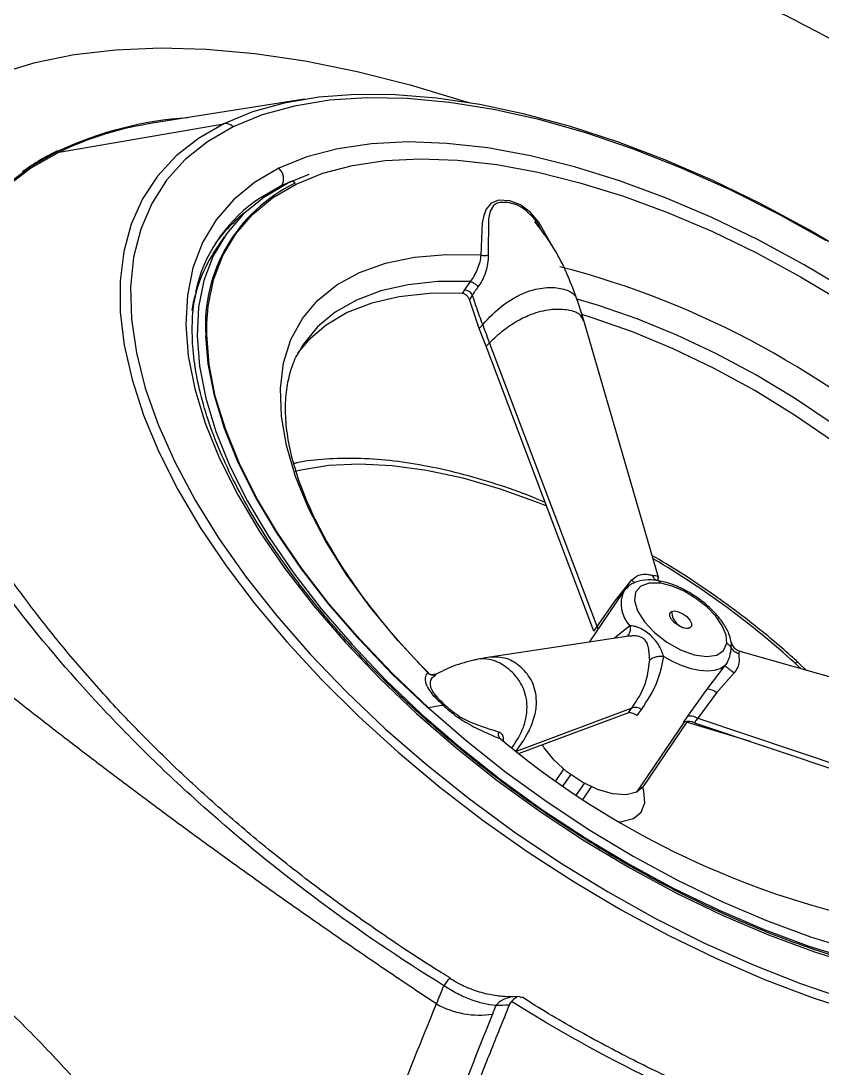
# Model space of a CAD drawing. Extents: x 527 to 611, y 788 to 934.
# Drawn here: x 543.259 to 545.76, y 814.918 to 818.186 of the extents above; entities that cross this region are included whole.
import ezdxf

# ---------------------------------------------------------------- set-up
doc = ezdxf.new("R2010")
doc.units = 0
doc.header["$MEASUREMENT"] = 0
doc.layers.add('1', color=4, linetype='Continuous')
doc.layers.add('GEOMETRY', color=4, linetype='Continuous', lineweight=25)

# ---------------------------------------------------------------- blocks, each defined once
blk = doc.blocks.new('2026_FLASH')
at = {"layer": 'GEOMETRY'}
for p, q in [((17.0656, 14.6284), (16.597, 14.554)), ((16.2986, 14.4634), (16.8134, 14.5518)), ((16.2986, 14.4634), (16.2976, 14.4671)), ((17.0791, 14.3933), (16.9942, 14.3588)), ((16.9942, 14.3588), (16.991, 14.3541)), ((16.8144, 14.1982), (16.7894, 14.1616)), ((17.5827, 14.0592), (17.5645, 14.0333)), ((17.5645, 14.0333), (17.5572, 14.0223)), ((17.5895, 14.0173), (17.58, 14.0028)), ((17.6109, 13.913), (17.58, 14.0028)), ((17.9372, 13.9372), (17.9166, 14.0028)), ((17.6109, 13.913), (17.6215, 13.9252)), ((18.1712, 13.1324), (17.9372, 13.9373)), ((17.632, 13.8573), (17.6109, 13.913)), ((17.632, 13.8573), (17.643, 13.8683)), ((17.9691, 12.9677), (17.632, 13.8573)), ((17.9788, 12.9821), (17.643, 13.8683)), ((18.0351, 13.063), (18.0871, 13.1277)), ((18.1688, 13.1358), (18.1704, 13.1322)), ((18.0616, 13.0921), (17.9538, 12.934)), ((17.9788, 12.9821), (18.0351, 13.063)), ((17.9691, 12.9677), (17.9788, 12.9821)), ((18.0813, 12.9851), (18.0333, 12.946)), ((18.0782, 12.9527), (17.644, 12.8873)), ((18.3976, 12.9331), (18.3968, 12.9174)), ((17.6427, 12.8871), (17.5969, 12.8785)), ((19.3818, 12.6325), (18.4258, 12.9046)), ((17.4519, 12.8377), (17.442, 12.8479)), ((18.3781, 12.8606), (18.3214, 12.7873)), ((18.6046, 12.8611), (18.6154, 12.8511)), ((18.6327, 12.8457), (18.6077, 12.8695)), ((17.4511, 12.837), (17.4514, 12.8367)), ((17.474, 12.8337), (17.4694, 12.8269)), ((18.4063, 12.8379), (18.3519, 12.7753)), ((18.3214, 12.7873), (18.2606, 12.7025)), ((18.3519, 12.7753), (18.293, 12.6968)), ((18.0869, 12.7276), (17.7261, 12.5928)), ((18.0768, 12.7133), (17.7353, 12.5857)), ((18.1037, 12.7046), (18.1173, 12.7239)), ((18.252, 12.6856), (18.1021, 12.4656)), ((18.1232, 12.4834), (18.2612, 12.6859)), ((18.2606, 12.7025), (18.2475, 12.6831)), ((18.2573, 12.685), (18.4467, 12.6276)), ((18.2596, 12.6835), (18.4566, 12.6243)), ((18.2833, 12.6824), (19.3025, 12.3406)), ((18.293, 12.6968), (19.3083, 12.3562)), ((17.6767, 12.6322), (17.6826, 12.6268)), ((17.6829, 12.6276), (17.6829, 12.6271)), ((17.8741, 12.5373), (17.8497, 12.5015)), ((17.8732, 12.4851), (17.8968, 12.5197)), ((17.9148, 12.4571), (17.9392, 12.493)), ((17.9355, 12.4435), (17.9616, 12.4818)), ((18.1232, 12.4834), (18.1021, 12.4656)), ((17.7358, 11.8276), (17.716, 11.827))]:
    blk.add_line(p, q, dxfattribs=at)
at = {"layer": 'GEOMETRY', "flags": 128}
for points in [[(15.6548, 14.3399), (15.6945, 14.4049), (15.7563, 14.4826), (15.8291, 14.5521), (15.9127, 14.6132), (16.0066, 14.6654), (16.1105, 14.7087), (16.2237, 14.7428), (16.3458, 14.7675), (16.4761, 14.7826), (16.6141, 14.7882), (16.7592, 14.7842), (16.9105, 14.7707), (17.0674, 14.7476), (17.2292, 14.7151), (17.395, 14.6733), (17.5641, 14.6225), (17.5821, 14.6166)], [(18.7851, 14.1348), (18.6384, 14.2216), (18.4898, 14.3016), (18.3402, 14.3742), (18.1907, 14.4389), (18.0422, 14.4953), (17.8957, 14.543), (17.7521, 14.5818), (17.6123, 14.6114), (17.4773, 14.6315), (17.3479, 14.6421), (17.225, 14.6431), (17.1094, 14.6345), (17.0018, 14.6163), (16.9029, 14.5887), (16.8134, 14.5518)], [(18.6949, 14.186), (18.5451, 14.2695), (18.394, 14.3454), (18.2426, 14.4133), (18.092, 14.4728), (17.9432, 14.5233), (17.7972, 14.5646), (17.655, 14.5963), (17.5175, 14.6183), (17.3858, 14.6305), (17.2606, 14.6326), (17.1429, 14.6248), (17.0335, 14.607), (16.9331, 14.5795), (16.8425, 14.5422)], [(16.8134, 14.5518), (16.7338, 14.5059), (16.6647, 14.4512), (16.6065, 14.3882), (16.5595, 14.3172), (16.5242, 14.2387), (16.5007, 14.1532), (16.4891, 14.0613), (16.4896, 13.9635), (16.5021, 13.8605), (16.5266, 13.753), (16.5628, 13.6417), (16.6107, 13.5272), (16.6698, 13.4103), (16.7397, 13.2918), (16.8201, 13.1724), (16.9104, 13.053), (17.01, 12.9343), (17.1183, 12.817), (17.2345, 12.702), (17.3579, 12.5899), (17.4878, 12.4815), (17.6232, 12.3775), (17.7633, 12.2786), (17.9071, 12.1855), (18.0539, 12.0986), (18.2025, 12.0186), (18.352, 11.946), (18.5015, 11.8813), (18.6501, 11.8249), (18.7966, 11.7772)], [(16.8425, 14.5422), (16.7621, 14.4957), (16.6926, 14.4401), (16.6344, 14.3758), (16.588, 14.3032), (16.5536, 14.223), (16.5316, 14.1355), (16.522, 14.0414), (16.5248, 13.9415), (16.5402, 13.8362), (16.568, 13.7264), (16.6079, 13.6128), (16.6598, 13.4961), (16.7233, 13.3773), (16.7978, 13.257), (16.8831, 13.1362), (16.9783, 13.0155), (17.0829, 12.896), (17.1963, 12.7783), (17.3175, 12.6633), (17.4458, 12.5517), (17.5803, 12.4444), (17.72, 12.3421), (17.8641, 12.2454), (18.0116, 12.155), (18.1614, 12.0715), (18.3124, 11.9956), (18.4638, 11.9277), (18.6144, 11.8683), (18.7632, 11.8177)], [(18.7667, 14.027), (18.6251, 14.1118), (18.4814, 14.1894), (18.3368, 14.2593), (18.1923, 14.3209), (18.049, 14.3737), (17.9081, 14.4174), (17.7705, 14.4516), (17.6374, 14.476), (17.5097, 14.4905), (17.3884, 14.4949), (17.2745, 14.4893), (17.1687, 14.4736), (17.072, 14.448), (16.9851, 14.4127)], [(16.2976, 14.4671), (16.2097, 14.417), (16.1324, 14.3579), (16.0661, 14.2901), (16.0114, 14.2142), (15.9683, 14.1304), (15.9373, 14.0394), (15.9185, 13.9414), (15.9119, 13.8372), (15.9176, 13.7273), (15.9356, 13.6124), (15.9658, 13.493), (16.008, 13.3698), (16.0513, 13.2667)], [(16.2986, 14.4634), (16.2107, 14.4132), (16.1335, 14.3542), (16.0674, 14.2866), (16.0127, 14.2107), (15.9697, 14.1271), (15.9387, 14.0361), (15.9199, 13.9383), (15.9133, 13.8342), (15.919, 13.7245), (15.937, 13.6096), (15.9672, 13.4904), (16.0093, 13.3673), (16.052, 13.2657)], [(16.9851, 14.4127), (16.9085, 14.368), (16.843, 14.3141), (16.7889, 14.2515), (16.7468, 14.1807), (16.7169, 14.1022), (16.6994, 14.0166), (16.6945, 13.9246), (16.7023, 13.8268), (16.7226, 13.7241), (16.7553, 13.6171), (16.8002, 13.5067), (16.8569, 13.3938), (16.925, 13.2792), (17.0039, 13.1637), (17.0931, 13.0483), (17.1919, 12.9339), (17.2996, 12.8212), (17.4153, 12.7112), (17.5381, 12.6046), (17.6671, 12.5024), (17.8013, 12.4053), (17.9398, 12.314), (18.0813, 12.2292), (18.225, 12.1516), (18.3696, 12.0817), (18.5141, 12.0201), (18.6574, 11.9673), (18.7984, 11.9236)], [(16.7601, 13.9297), (16.7644, 13.9828), (16.7812, 14.065), (16.8099, 14.1404), (16.8504, 14.2084), (16.9023, 14.2685), (16.9653, 14.3202), (17.0388, 14.3632), (17.1223, 14.3971), (17.2152, 14.4217), (17.3167, 14.4368), (17.4262, 14.4422), (17.5427, 14.4379), (17.6653, 14.424), (17.7932, 14.4005), (17.9253, 14.3677), (18.0607, 14.3257), (18.1983, 14.275), (18.3371, 14.2159), (18.4761, 14.1487), (18.614, 14.0742), (18.75, 13.9927)], [(17.0122, 14.365), (16.9377, 14.3215), (16.8739, 14.2691), (16.8213, 14.2082), (16.7803, 14.1393), (16.7512, 14.0629), (16.7342, 13.9796), (16.7295, 13.89), (16.737, 13.7949), (16.7567, 13.6949), (16.7886, 13.5908), (16.8322, 13.4834), (16.8874, 13.3735), (16.9537, 13.262), (17.0305, 13.1496), (17.1173, 13.0373), (17.2135, 12.926), (17.3182, 12.8163), (17.4308, 12.7093), (17.5503, 12.6056), (17.6758, 12.5061), (17.8065, 12.4116), (17.9412, 12.3228), (18.0789, 12.2403), (18.2187, 12.1648), (18.3595, 12.0968), (18.5001, 12.0368), (18.6395, 11.9854), (18.7767, 11.9429)], [(16.9942, 14.3588), (16.9192, 14.3149), (16.9089, 14.3076)], [(17.837, 14.1708), (17.8352, 14.1757), (17.7964, 14.2445), (17.7707, 14.275), (17.7396, 14.2986), (17.7059, 14.3108), (17.6722, 14.3134), (17.6478, 14.3041), (17.6327, 14.2853), (17.6251, 14.2653), (17.6204, 14.2427), (17.6157, 14.1422), (17.6157, 14.1422)], [(17.779, 14.2586), (17.7553, 14.2821), (17.7421, 14.2913), (17.7284, 14.2981), (17.7008, 14.3054), (17.6751, 14.306), (17.6643, 14.3028), (17.6556, 14.297), (17.6445, 14.2786), (17.6393, 14.2552), (17.6386, 14.142), (17.6386, 14.142)], [(17.4514, 12.8367), (17.3565, 12.9386), (17.271, 13.0421), (17.1955, 13.1461), (17.131, 13.2497), (17.078, 13.3517), (17.0371, 13.4512), (17.0086, 13.5472), (16.9928, 13.6388), (16.99, 13.725), (17, 13.805), (17.0229, 13.8781), (17.0584, 13.9434), (17.1062, 14.0004), (17.1657, 14.0485), (17.2364, 14.0872), (17.3176, 14.1162), (17.4085, 14.1351), (17.5082, 14.1438), (17.6157, 14.1422)], [(17.5827, 14.0592), (17.4819, 14.059), (17.3885, 14.0492), (17.3035, 14.0299), (17.2275, 14.0013), (17.1614, 13.9637), (17.1058, 13.9173), (17.0611, 13.8627), (17.0575, 13.8572)], [(17.5574, 14.0226), (17.4553, 14.0222), (17.3608, 14.0119), (17.275, 13.9919), (17.1985, 13.9623), (17.1323, 13.9234), (17.0769, 13.8756), (17.0435, 13.8352)], [(19.5267, 12.581), (19.5263, 12.5827), (19.5028, 12.6727), (19.4676, 12.7662), (19.421, 12.8624), (19.3636, 12.9603), (19.2957, 13.059), (19.2182, 13.1575), (19.1316, 13.255), (19.0369, 13.3505), (18.9349, 13.4431), (18.8266, 13.532), (18.713, 13.6162), (18.5952, 13.6951), (18.4742, 13.7678), (18.3514, 13.8336), (18.2277, 13.892), (18.1044, 13.9424), (17.9827, 13.9843), (17.9161, 14.0038)], [(19.4923, 12.585), (19.4627, 12.6796), (19.4207, 12.7776), (19.3668, 12.8779), (19.3016, 12.9795), (19.2256, 13.0814), (19.1398, 13.1826), (19.0449, 13.282), (18.942, 13.3787), (18.8319, 13.4716), (18.716, 13.5599), (18.5952, 13.6426), (18.471, 13.7189), (18.3444, 13.7881), (18.2167, 13.8494), (18.0894, 13.9022), (17.9636, 13.946), (17.9313, 13.9558)], [(17.452, 12.7288), (17.3409, 12.8345), (17.2375, 12.9427), (17.1426, 13.0527), (17.0569, 13.1635), (16.981, 13.2744), (16.9156, 13.3845), (16.8612, 13.493), (16.8181, 13.599), (16.7866, 13.7018), (16.7671, 13.8005), (16.7597, 13.8944), (16.7601, 13.9297)], [(17.4503, 12.7282), (17.339, 12.8341), (17.2354, 12.9426), (17.1403, 13.0528), (17.0544, 13.1638), (16.9784, 13.275), (16.9128, 13.3853), (16.8583, 13.494), (16.8151, 13.6002), (16.7836, 13.7032), (16.764, 13.8021), (16.7567, 13.8894)], [(17.0364, 13.4675), (17.0542, 13.4718), (17.1413, 13.4861), (17.2363, 13.4906), (17.3384, 13.4854), (17.4464, 13.4705), (17.5593, 13.4461), (17.6759, 13.4124), (17.795, 13.3698), (17.8206, 13.3596)], [(18.1774, 13.1174), (18.1418, 13.118), (18.1149, 13.1086), (18.0991, 13.0898), (18.0958, 13.0634), (18.1052, 13.0317), (18.1266, 12.9975), (18.1581, 12.9639), (18.1968, 12.9338), (18.2393, 12.91), (18.2818, 12.8945), (18.3206, 12.8887), (18.3522, 12.8931), (18.3738, 12.9074), (18.3835, 12.9303)], [(18.3835, 12.9303), (18.3814, 12.9557), (18.3698, 12.9844), (18.3492, 13.0145), (18.3212, 13.0438), (18.2876, 13.0704), (18.2508, 13.0924), (18.2132, 13.1085), (18.1774, 13.1174)], [(18.268, 12.9781), (18.2584, 12.9764), (18.2459, 12.9789), (18.2325, 12.9852), (18.2202, 12.9943), (18.2109, 13.0049), (18.2059, 13.0153), (18.206, 13.024), (18.2113, 13.0296)], [(18.2113, 13.0296), (18.2209, 13.0312), (18.2333, 13.0287), (18.2467, 13.0225), (18.2591, 13.0133), (18.2684, 13.0028), (18.2734, 12.9924), (18.2732, 12.9837), (18.268, 12.9781)], [(17.982, 12.9753), (17.9807, 12.9785), (17.9788, 12.9821)], [(18.187, 12.8892), (18.2152, 12.8736), (18.2437, 12.861), (18.2717, 12.8518), (18.2983, 12.8461), (18.323, 12.8441), (18.3449, 12.8459), (18.3634, 12.8515), (18.3781, 12.8606)], [(17.452, 12.7288), (17.5699, 12.6265), (17.6939, 12.5283), (17.8228, 12.435), (17.9558, 12.3473), (18.0918, 12.2659), (18.2297, 12.1913), (18.3687, 12.1242), (18.5075, 12.0651), (18.6451, 12.0144), (18.7805, 11.9724), (18.9126, 11.9396), (19.0405, 11.9161), (19.1631, 11.9022), (19.2796, 11.8979), (19.3891, 11.9033), (19.4906, 11.9184), (19.5835, 11.9429), (19.6307, 11.9605)], [(18.0768, 12.7133), (18.0825, 12.7213), (18.0869, 12.7276)], [(18.293, 12.6968), (18.2876, 12.6888), (18.2833, 12.6824)], [(18.1021, 12.4656), (18.0691, 12.4574), (18.0272, 12.4603), (17.9799, 12.4741), (17.931, 12.4975), (17.8846, 12.5288), (17.8443, 12.5654), (17.8134, 12.6044), (17.8082, 12.6128)], [(18.0487, 12.3733), (18.056, 12.3739), (18.092, 12.3834), (18.1163, 12.4034), (18.1275, 12.4326), (18.1246, 12.4689), (18.1211, 12.4805)]]:
    blk.add_lwpolyline(points, dxfattribs=at)
at = {"layer": 'GEOMETRY'}
for centre, radius, start, end in [((16.7784, 13.4294), 1.1437, 93.9022, 114.8599), ((16.7521, 13.507), 1.0585, 98.4286, 115.3708), ((16.8181, 14.5172), 0.0349, 45.8857, 97.752), ((16.3027, 14.437), 0.0306, 99.6831, 116.0747), ((16.9571, 14.3803), 0.0428, 329.8355, 49.2561), ((17.2485, 13.9213), 0.4928, 115.5093, 183.7066), ((17.0246, 14.3558), 0.0155, 41.5232, 143.273), ((17.1875, 13.9233), 0.4747, 125.9396, 167.338), ((17.174, 13.8971), 0.4786, 127.9667, 143.8494), ((17.1946, 13.8897), 0.4879, 146.1381, 170.7263), ((17.1742, 11.4393), 2.7535, 47.2026, 75.5324), ((17.5603, 13.9992), 0.0344, 31.8456, 83.0357), ((16.774, 10.8533), 2.7171, 47.8646, 59.4358), ((18.1508, 13.0531), 0.0972, 156.1695, 224.4405), ((18.269, 13.0323), 0.0578, 182.761, 227.5245), ((18.2602, 13.0207), 0.0432, 225.7009, 280.3239), ((18.6033, 12.8603), 0.0102, 64.7996, 129.4011), ((16.8995, 10.9988), 2.525, 47.5223, 47.7614), ((18.3192, 12.737), 0.0504, 49.5199, 87.5631), ((17.4539, 12.721), 0.00807, 103.5323, 116.0822), ((17.5285, 12.3879), 0.3494, 94.8353, 102.6442), ((17.4968, 12.747), 0.0112, 281.1505, 306.9055), ((18.0984, 12.6952), 0.0344, 56.7246, 109.5765), ((19.4082, 14.704), 2.7001, 230.1134, 256.113), ((17.5583, 11.8323), 0.0649, 127.7125, 153.2771), ((17.7225, 11.7484), 0.0788, 94.7564, 139.7759)]:
    blk.add_arc(centre, radius, start, end, dxfattribs=at)
for points, knots in [([(22.0673, 12.6837), (22.0633, 12.6948), (22.0552, 12.7171), (22.0427, 12.751), (22.0299, 12.7853), (22.0167, 12.8199), (22.0031, 12.855), (21.9892, 12.8904), (21.9749, 12.9263), (21.946, 12.9979), (21.9008, 13.106), (21.8141, 13.3031), (21.6953, 13.5537), (21.5312, 13.8685), (21.3463, 14.192), (21.1354, 14.5305), (20.9018, 14.8767), (20.6173, 15.2697), (20.2762, 15.7083), (19.8727, 16.1941), (19.4819, 16.6394), (19.1142, 17.0424), (18.7797, 17.3986), (18.4375, 17.7536), (18.0902, 18.1052), (17.7382, 18.4533), (17.3825, 18.7965), (17.0259, 19.1318), (16.6222, 19.5004), (16.1762, 19.8923), (15.6904, 20.2962), (15.2531, 20.6361), (14.8623, 20.9185), (14.518, 21.1498), (14.1804, 21.3585), (13.8589, 21.5404), (13.5463, 21.7014), (13.2984, 21.8175), (13.1032, 21.9026), (12.989, 21.9501), (12.9038, 21.9842), (12.8472, 22.0064), (12.7917, 22.0276), (12.7375, 22.0479), (12.702, 22.0608), (12.6843, 22.0672)], [0, 0, 0, 0, 0.003847, 0.007719, 0.011616, 0.015536, 0.019482, 0.023452, 0.027447, 0.031466, 0.047253, 0.062938, 0.094861, 0.125497, 0.157333, 0.18811, 0.219602, 0.250699, 0.291698, 0.333286, 0.375767, 0.406605, 0.438001, 0.469012, 0.50038, 0.53185, 0.562999, 0.59438, 0.625247, 0.6679, 0.709493, 0.750303, 0.781218, 0.812575, 0.84329, 0.87534, 0.905692, 0.937544, 0.953077, 0.968703, 0.975133, 0.981478, 0.987738, 0.993912, 1, 1, 1, 1]), ([(17.4771, 11.8044), (17.4558, 11.8186), (17.4132, 11.8469), (17.3495, 11.8896), (17.286, 11.9326), (17.2227, 11.9758), (17.1596, 12.0192), (17.0967, 12.0629), (17.0339, 12.1068), (16.9713, 12.1509), (16.909, 12.1952), (16.8468, 12.2398), (16.7847, 12.2846), (16.7229, 12.3296), (16.6613, 12.3749), (16.5998, 12.4203), (16.5386, 12.466), (16.4775, 12.5119), (16.4166, 12.558), (16.3559, 12.6044), (16.2954, 12.6509), (16.2351, 12.6977), (16.175, 12.7447), (16.1151, 12.7919), (16.0554, 12.8393), (15.9959, 12.8869), (15.9365, 12.9348), (15.8774, 12.9828), (15.8184, 13.0311), (15.7597, 13.0795), (15.7011, 13.1282), (15.6428, 13.1771), (15.5846, 13.2262), (15.5267, 13.2755), (15.4689, 13.325), (15.4114, 13.3747), (15.354, 13.4246), (15.2969, 13.4747), (15.2399, 13.525), (15.1832, 13.5755), (15.1266, 13.6262), (15.0703, 13.6771), (15.0141, 13.7282), (14.9582, 13.7795), (14.9025, 13.831), (14.847, 13.8827), (14.7917, 13.9346), (14.7366, 13.9867), (14.6817, 14.039), (14.627, 14.0915), (14.5725, 14.1441), (14.5183, 14.197), (14.4642, 14.25), (14.4104, 14.3033), (14.3351, 14.3782), (14.2388, 14.4753), (14.122, 14.5951), (14.0061, 14.7159), (13.8912, 14.8377), (13.7772, 14.9605), (13.6641, 15.0843), (13.5521, 15.2091), (13.441, 15.3349), (13.3309, 15.4617), (13.2218, 15.5894), (13.1137, 15.7182), (13.0066, 15.8479), (12.9005, 15.9785), (12.7955, 16.1101), (12.6915, 16.2426), (12.5885, 16.3761), (12.4867, 16.5105), (12.3859, 16.6458), (12.2861, 16.7821), (12.1875, 16.9192), (12.09, 17.0573), (11.9936, 17.1963), (11.8982, 17.3361), (11.8356, 17.43), (11.8043, 17.4769)], [0, 0, 0, 0, 0.0095281, 0.0190519, 0.0285714, 0.0380866, 0.0475976, 0.0571045, 0.0666072, 0.0761059, 0.0856006, 0.0950913, 0.1045781, 0.1140609, 0.1235399, 0.133015, 0.1424863, 0.1519538, 0.1614177, 0.1708779, 0.1803345, 0.1897875, 0.199237, 0.208683, 0.2181256, 0.2275647, 0.2370005, 0.2464329, 0.2558621, 0.265288, 0.2747107, 0.2841302, 0.2935466, 0.3029599, 0.3123702, 0.3217775, 0.3311818, 0.3405832, 0.3499818, 0.3593775, 0.3687704, 0.3781605, 0.3875479, 0.3969327, 0.4063148, 0.4156943, 0.4250713, 0.4344458, 0.4438178, 0.4531873, 0.4625545, 0.4719193, 0.4812817, 0.4906419, 0.4999999, 0.5206722, 0.5413554, 0.5620498, 0.582756, 0.6034742, 0.6242049, 0.6449486, 0.6657058, 0.6864767, 0.707262, 0.7280619, 0.748877, 0.7697077, 0.7905544, 0.8114175, 0.8322976, 0.8531951, 0.8741103, 0.8950438, 0.9159959, 0.9369671, 0.957958, 0.9789688, 1, 1, 1, 1]), ([(17.5003, 11.8615), (17.3645, 11.9452), (17.2345, 12.0336), (16.9853, 12.2192), (16.8661, 12.3163), (16.6953, 12.4684), (16.6397, 12.5202), (16.5584, 12.5995), (16.5316, 12.6262), (16.4792, 12.6799), (16.4535, 12.7068), (16.3274, 12.8419), (16.2346, 12.9516), (16.0647, 13.174), (15.9877, 13.2868), (15.9016, 13.4297), (15.8849, 13.4583), (15.8529, 13.5152), (15.8375, 13.5436), (15.7931, 13.6286), (15.7659, 13.6849), (15.6914, 13.853), (15.6512, 13.9638), (15.6128, 14.1005), (15.6057, 14.1278), (15.5928, 14.1821), (15.587, 14.2092), (15.5713, 14.2899), (15.5634, 14.3426), (15.5473, 14.4975), (15.5464, 14.5966), (15.5598, 14.7384), (15.5666, 14.7846), (15.5806, 14.852), (15.5859, 14.8741), (15.5977, 14.9178), (15.6043, 14.9393), (15.6398, 15.0444), (15.6773, 15.1213), (15.77, 15.2602), (15.8252, 15.3223), (15.9053, 15.3901), (15.922, 15.4032), (15.9562, 15.4283), (15.9738, 15.4402), (16.0279, 15.4743), (16.0657, 15.4948), (16.1847, 15.5494), (16.2711, 15.5768), (16.3881, 15.5999), (16.4119, 15.6039), (16.4606, 15.6108), (16.4854, 15.6137), (16.561, 15.6207), (16.6127, 15.623), (16.7718, 15.6231), (16.8831, 15.614), (16.9999, 15.5961)], [0, 0, 0, 0, 0.0625, 0.0625, 0.125, 0.125, 0.15625, 0.15625, 0.171875, 0.171875, 0.1875, 0.1875, 0.25, 0.25, 0.3125, 0.3125, 0.328125, 0.328125, 0.34375, 0.34375, 0.375, 0.375, 0.4375, 0.4375, 0.453125, 0.453125, 0.46875, 0.46875, 0.5, 0.5, 0.5625, 0.5625, 0.59375, 0.59375, 0.609375, 0.609375, 0.625, 0.625, 0.6875, 0.6875, 0.75, 0.75, 0.765625, 0.765625, 0.78125, 0.78125, 0.8125, 0.8125, 0.875, 0.875, 0.890625, 0.890625, 0.90625, 0.90625, 0.9375, 0.9375, 1, 1, 1, 1]), ([(17.7286, 15.5183), (17.8777, 15.464), (18.0293, 15.4044), (18.336, 15.2727), (18.4912, 15.2006), (18.6866, 15.1013), (18.7258, 15.081), (18.8042, 15.0394), (18.8435, 15.0181), (18.9606, 14.9534), (19.0378, 14.9088), (19.267, 14.771), (19.4165, 14.6735), (19.6354, 14.5183), (19.7074, 14.4651), (19.8498, 14.3558), (19.9193, 14.3004), (20.1231, 14.1329), (20.2526, 14.0192), (20.4378, 13.8461), (20.498, 13.788), (20.5862, 13.7004), (20.6152, 13.6712), (20.6721, 13.6129), (20.7001, 13.5838), (20.8373, 13.439), (20.9393, 13.3247), (21.0341, 13.2129)], [0, 0, 0, 0, 0.125, 0.125, 0.25, 0.25, 0.28125, 0.28125, 0.3125, 0.3125, 0.375, 0.375, 0.5, 0.5, 0.5625, 0.5625, 0.625, 0.625, 0.75, 0.75, 0.8125, 0.8125, 0.84375, 0.84375, 0.875, 0.875, 1, 1, 1, 1]), ([(15.6769, 14.616), (15.6824, 14.646), (15.697, 14.7255), (15.7417, 14.8416), (15.8083, 14.9656), (15.8944, 15.0753), (15.996, 15.1675), (16.1105, 15.241), (16.2368, 15.2974), (16.3774, 15.3376), (16.5493, 15.3632), (16.7548, 15.3685), (16.9189, 15.3465), (17.0016, 15.3355)], [0, 0, 0, 0, 0.053762, 0.142925, 0.232086, 0.324096, 0.416105, 0.501492, 0.58688, 0.674862, 0.762846, 0.880627, 1, 1, 1, 1]), ([(20.8113, 13.0928), (20.7222, 13.1979), (20.6266, 13.3057), (20.4976, 13.4424), (20.4714, 13.4698), (20.4179, 13.5249), (20.3906, 13.5526), (20.3077, 13.6355), (20.251, 13.6906), (20.0766, 13.8545), (19.9545, 13.9624), (19.762, 14.1212), (19.6963, 14.1736), (19.5615, 14.2774), (19.4933, 14.3278), (19.2859, 14.4747), (19.1442, 14.5666), (18.9267, 14.6962), (18.8534, 14.738), (18.7422, 14.7986), (18.7049, 14.8185), (18.6304, 14.8574), (18.5932, 14.8764), (18.4078, 14.969), (18.2609, 15.0359), (17.9708, 15.1579), (17.8276, 15.213), (17.6871, 15.2632)], [0, 0, 0, 0, 0.125, 0.125, 0.15625, 0.15625, 0.1875, 0.1875, 0.25, 0.25, 0.375, 0.375, 0.4375, 0.4375, 0.5, 0.5, 0.625, 0.625, 0.6875, 0.6875, 0.71875, 0.71875, 0.75, 0.75, 0.875, 0.875, 1, 1, 1, 1]), ([(17.5198, 11.8857), (17.5105, 11.8914), (17.4447, 11.9309), (17.326, 12.0098), (17.1648, 12.1225), (17.0089, 12.2407), (16.8589, 12.3634), (16.7155, 12.4904), (16.5796, 12.6211), (16.4524, 12.7542), (16.3341, 12.889), (16.2246, 13.0251), (16.1236, 13.1628), (16.0315, 13.3014), (15.9488, 13.4399), (15.8759, 13.5775), (15.8132, 13.7133), (15.7608, 13.8462), (15.7189, 13.9755), (15.6875, 14.1004), (15.6665, 14.2202), (15.6556, 14.3338), (15.6548, 14.4413), (15.6609, 14.5307), (15.6708, 14.5815), (15.6746, 14.6008)], [0, 0, 0, 0, 0.007636, 0.053819, 0.100114, 0.146493, 0.192925, 0.239376, 0.285828, 0.332188, 0.377792, 0.423566, 0.469545, 0.515671, 0.561878, 0.608075, 0.654176, 0.700113, 0.745837, 0.791324, 0.83659, 0.881685, 0.926306, 0.971853, 1, 1, 1, 1]), ([(16.2893, 14.4645), (16.2735, 14.4565), (16.2362, 14.4376), (16.2032, 14.4147), (16.1842, 14.4016)], [0, 0, 0, 0, 0.425111, 1, 1, 1, 1]), ([(17.8068, 14.2145), (17.8044, 14.2202), (17.7977, 14.236), (17.7863, 14.2498), (17.779, 14.2586)], [0, 0, 0, 0, 0.362478, 1, 1, 1, 1]), ([(17.9172, 14.001), (17.8978, 14.0522), (17.8638, 14.1419), (17.808, 14.2155), (17.7842, 14.247)], [0, 0, 0, 0, 0.572277, 1, 1, 1, 1]), ([(17.6157, 14.1422), (17.6149, 14.1348), (17.6133, 14.1202), (17.6051, 14.0974), (17.5948, 14.0762), (17.5866, 14.0647), (17.5827, 14.0592)], [0, 0, 0, 0, 0.265512, 0.525913, 0.775992, 1, 1, 1, 1]), ([(17.6386, 14.142), (17.6385, 14.1331), (17.6382, 14.1156), (17.6309, 14.0883), (17.6204, 14.0628), (17.6113, 14.049), (17.6068, 14.0423)], [0, 0, 0, 0, 0.267638, 0.526359, 0.768608, 1, 1, 1, 1]), ([(17.6157, 14.1422), (17.6174, 14.1417), (17.6208, 14.1406), (17.627, 14.1402), (17.6332, 14.1405), (17.6369, 14.1415), (17.6386, 14.142)], [0, 0, 0, 0, 0.243848, 0.499997, 0.756147, 1, 1, 1, 1]), ([(17.5827, 14.0592), (17.5837, 14.0591), (17.5856, 14.0587), (17.5889, 14.0575), (17.5925, 14.0557), (17.5961, 14.0534), (17.5996, 14.0506), (17.6027, 14.0478), (17.6051, 14.0449), (17.6063, 14.0431), (17.6068, 14.0423)], [0, 0, 0, 0, 0.115116, 0.238301, 0.367522, 0.499988, 0.632456, 0.761682, 0.884876, 1, 1, 1, 1]), ([(19.6848, 11.9354), (19.6721, 11.9295), (19.6348, 11.9122), (19.5661, 11.8893), (19.4764, 11.8698), (19.3789, 11.8587), (19.2745, 11.8559), (19.1637, 11.8616), (19.0472, 11.8757), (18.9259, 11.8983), (18.8006, 11.9291), (18.6721, 11.968), (18.5412, 12.0149), (18.4089, 12.0693), (18.2761, 12.1309), (18.1437, 12.1994), (18.0125, 12.2743), (17.8835, 12.355), (17.7576, 12.4411), (17.6355, 12.5319), (17.5182, 12.6269), (17.4064, 12.7253), (17.3008, 12.8266), (17.2022, 12.93), (17.1113, 13.0348), (17.0286, 13.1402), (16.9546, 13.2457), (16.8899, 13.3503), (16.8349, 13.4533), (16.7898, 13.5541), (16.755, 13.6519), (16.7306, 13.746), (16.7165, 13.8358), (16.7133, 13.9205), (16.7177, 13.9877), (16.7269, 14.0242), (16.73, 14.0365)], [0, 0, 0, 0, 0.015813, 0.046316, 0.076679, 0.106933, 0.137137, 0.16733, 0.197527, 0.227741, 0.257977, 0.288237, 0.318519, 0.34882, 0.379136, 0.409466, 0.439804, 0.47015, 0.500498, 0.530847, 0.561192, 0.591531, 0.621859, 0.652175, 0.682474, 0.712753, 0.743008, 0.773237, 0.803437, 0.83361, 0.863761, 0.893904, 0.924055, 0.954256, 0.98457, 1, 1, 1, 1]), ([(17.58, 14.0028), (17.5795, 14.0041), (17.5787, 14.0065), (17.5766, 14.01), (17.5739, 14.0134), (17.5707, 14.0163), (17.5673, 14.0189), (17.5638, 14.0208), (17.5604, 14.022), (17.5582, 14.0221), (17.5571, 14.0222)], [0, 0, 0, 0, 0.130545, 0.254574, 0.378064, 0.50711, 0.634341, 0.754715, 0.874481, 1, 1, 1, 1]), ([(17.6068, 14.0423), (17.6035, 14.0377), (17.5975, 14.0294), (17.592, 14.0211), (17.5895, 14.0173)], [0, 0, 0, 0, 0.55197, 1, 1, 1, 1]), ([(17.6215, 13.9252), (17.6414, 13.9463), (17.6691, 13.9756), (17.7166, 14.0072), (17.7484, 14.0232), (17.7791, 14.0338), (17.8172, 14.0415), (17.8605, 14.0409), (17.8943, 14.0298), (17.9112, 14.0154), (17.9145, 14.0064), (17.9159, 14.0025)], [0, 0, 0, 0, 0.252022, 0.350526, 0.436411, 0.514108, 0.587428, 0.729748, 0.872068, 0.945388, 1, 1, 1, 1]), ([(17.6215, 13.9252), (17.6151, 13.9423), (17.6037, 13.9732), (17.5939, 14.0038), (17.5895, 14.0173)], [0, 0, 0, 0, 0.556579, 1, 1, 1, 1]), ([(17.643, 13.8683), (17.6572, 13.8818), (17.6828, 13.906), (17.728, 13.9365), (17.7773, 13.9603), (17.8327, 13.9745), (17.8842, 13.9734), (17.9242, 13.9618), (17.9319, 13.9448), (17.9356, 13.9366)], [0, 0, 0, 0, 0.17939, 0.323343, 0.441622, 0.591578, 0.731706, 0.871833, 1, 1, 1, 1]), ([(17.643, 13.8683), (17.639, 13.8789), (17.6318, 13.8979), (17.6246, 13.9168), (17.6215, 13.9252)], [0, 0, 0, 0, 0.5593709, 1, 1, 1, 1]), ([(17.442, 12.8479), (17.4345, 12.8556), (17.3974, 12.8935), (17.3359, 12.9628), (17.2611, 13.0555), (17.1954, 13.1479), (17.1388, 13.2393), (17.0919, 13.3285), (17.055, 13.4148), (17.0281, 13.4973), (17.0113, 13.5753), (17.0044, 13.6479), (17.007, 13.7149), (17.0194, 13.7757), (17.0364, 13.8232), (17.053, 13.8479), (17.059, 13.8568)], [0, 0, 0, 0, 0.019915, 0.098057, 0.176086, 0.25395, 0.331623, 0.409087, 0.486347, 0.563445, 0.640494, 0.717657, 0.79532, 0.874121, 0.954931, 1, 1, 1, 1]), ([(17.8167, 13.37), (17.8036, 13.3756), (17.7516, 13.3976), (17.6617, 13.4283), (17.5482, 13.4615), (17.4374, 13.4858), (17.3304, 13.5016), (17.2278, 13.5087), (17.1312, 13.5056), (17.0657, 13.4995), (17.0348, 13.4915), (17.0317, 13.4907)], [0, 0, 0, 0, 0.045172, 0.178714, 0.312455, 0.446436, 0.580694, 0.715243, 0.85005, 0.984953, 1, 1, 1, 1]), ([(16.8255, 10.0969), (16.7808, 10.0565), (16.7261, 10.0242), (16.6451, 9.9944), (16.6283, 9.9889), (16.5934, 9.9791), (16.5753, 9.9748), (16.5193, 9.9634), (16.48, 9.9582), (16.3564, 9.9493), (16.2666, 9.9526), (16.145, 9.9683), (16.1202, 9.972), (16.0697, 9.9807), (16.0442, 9.9856), (15.9667, 10.002), (15.914, 10.0152), (15.7526, 10.0613), (15.6409, 10.1008), (15.496, 10.1615), (15.4667, 10.1743), (15.4082, 10.2007), (15.3789, 10.2143), (15.291, 10.2567), (15.2322, 10.2868), (15.1143, 10.3508), (15.0553, 10.3846), (14.9665, 10.4381), (14.9368, 10.4564), (14.8775, 10.494), (14.8477, 10.5133), (14.6994, 10.6117), (14.5839, 10.6956), (14.4151, 10.829), (14.3595, 10.8747), (14.2774, 10.9452), (14.2502, 10.969), (14.1962, 11.0173), (14.1695, 11.0417), (14.0381, 11.1641), (13.9393, 11.2641), (13.8003, 11.417), (13.7555, 11.4684), (13.6906, 11.5464), (13.6694, 11.5725), (13.6279, 11.6247), (13.6078, 11.6507), (13.5098, 11.7802), (13.4402, 11.8825), (13.3486, 12.0338), (13.3202, 12.0838), (13.2679, 12.1832), (13.2443, 12.2318), (13.1812, 12.3739), (13.1493, 12.4641), (13.1219, 12.5708), (13.1171, 12.5918), (13.1087, 12.6333), (13.1052, 12.6537), (13.0966, 12.7135), (13.0936, 12.7515), (13.0923, 12.8599), (13.1017, 12.9248), (13.1267, 12.9965), (13.1324, 13.0103), (13.145, 13.037), (13.152, 13.0498), (13.1748, 13.0864), (13.1926, 13.1086), (13.2532, 13.168), (13.3031, 13.1982), (13.422, 13.2394), (13.4895, 13.2499), (13.6025, 13.2514), (13.6421, 13.2496), (13.7046, 13.2431), (13.7259, 13.2404), (13.7696, 13.2336), (13.7919, 13.2297), (13.9049, 13.207), (14.0007, 13.1798), (14.1526, 13.1259), (14.2047, 13.1058), (14.2849, 13.0722), (14.312, 13.0605), (14.3665, 13.0361), (14.3939, 13.0235), (14.5317, 12.9581), (14.6444, 12.8987), (14.7885, 12.8158), (14.8175, 12.7988), (14.8759, 12.7639), (14.9053, 12.746), (14.9936, 12.6912), (15.0522, 12.6535), (15.2274, 12.537), (15.3434, 12.4547), (15.4875, 12.3462), (15.5163, 12.3242), (15.5737, 12.2797), (15.6023, 12.2571), (15.687, 12.1894), (15.7424, 12.1437), (15.9053, 12.0054), (16.0095, 11.9112), (16.1342, 11.7908), (16.1589, 11.7666), (16.2073, 11.7181), (16.231, 11.694), (16.3007, 11.6216), (16.3452, 11.5735), (16.4731, 11.4297), (16.5507, 11.3345), (16.6374, 11.2157), (16.6542, 11.1921), (16.6864, 11.1454), (16.7018, 11.1222), (16.7462, 11.0532), (16.7732, 11.0081), (16.8222, 10.9192), (16.8441, 10.8755), (16.873, 10.8111), (16.882, 10.7898), (16.8987, 10.7476), (16.9063, 10.7266), (16.9409, 10.6237), (16.957, 10.547), (16.9616, 10.4756)], [0, 0, 0, 0, 0.03125, 0.03125, 0.039063, 0.039063, 0.046875, 0.046875, 0.0625, 0.0625, 0.09375, 0.09375, 0.101563, 0.101563, 0.109375, 0.109375, 0.125, 0.125, 0.15625, 0.15625, 0.164062, 0.164062, 0.171875, 0.171875, 0.1875, 0.1875, 0.203125, 0.203125, 0.210937, 0.210937, 0.21875, 0.21875, 0.25, 0.25, 0.265625, 0.265625, 0.273437, 0.273437, 0.28125, 0.28125, 0.3125, 0.3125, 0.328125, 0.328125, 0.335937, 0.335937, 0.34375, 0.34375, 0.375, 0.375, 0.390625, 0.390625, 0.40625, 0.40625, 0.4375, 0.4375, 0.445313, 0.445313, 0.453125, 0.453125, 0.46875, 0.46875, 0.5, 0.5, 0.507813, 0.507813, 0.515625, 0.515625, 0.53125, 0.53125, 0.5625, 0.5625, 0.59375, 0.59375, 0.609375, 0.609375, 0.617188, 0.617188, 0.625, 0.625, 0.65625, 0.65625, 0.671875, 0.671875, 0.679688, 0.679688, 0.6875, 0.6875, 0.71875, 0.71875, 0.726563, 0.726563, 0.734375, 0.734375, 0.75, 0.75, 0.78125, 0.78125, 0.789063, 0.789063, 0.796875, 0.796875, 0.8125, 0.8125, 0.84375, 0.84375, 0.851563, 0.851563, 0.859375, 0.859375, 0.875, 0.875, 0.90625, 0.90625, 0.914063, 0.914063, 0.921875, 0.921875, 0.9375, 0.9375, 0.953125, 0.953125, 0.960938, 0.960938, 0.96875, 0.96875, 1, 1, 1, 1]), ([(21.0341, 13.2129), (21.1198, 13.1087), (21.1957, 13.0071), (21.3282, 12.8085), (21.3849, 12.7115), (21.4549, 12.5688), (21.4757, 12.5217), (21.5028, 12.4517), (21.5112, 12.4285), (21.5265, 12.3828), (21.5334, 12.3601), (21.5642, 12.2483), (21.5774, 12.1628), (21.5793, 12.0397), (21.577, 11.9996), (21.5689, 11.9407), (21.5654, 11.9212), (21.5568, 11.8828), (21.5517, 11.8637), (21.5224, 11.7702), (21.4867, 11.7008), (21.3912, 11.5719), (21.3313, 11.5123), (21.2407, 11.4442), (21.2218, 11.4309), (21.1827, 11.4052), (21.1625, 11.3927), (21.0999, 11.3566), (21.0556, 11.3341), (20.9152, 11.2715), (20.8115, 11.2361), (20.6696, 11.2004), (20.6406, 11.1937), (20.5816, 11.1812), (20.5517, 11.1755), (20.4606, 11.1596), (20.3982, 11.151), (20.2063, 11.1307), (20.0719, 11.1248), (19.8612, 11.1284), (19.7893, 11.1317), (19.6446, 11.1425), (19.5716, 11.15), (19.3509, 11.1789), (19.2014, 11.2066), (19.0119, 11.2527), (18.9739, 11.2625), (18.8976, 11.2832), (18.8593, 11.2942), (18.7444, 11.3288), (18.6683, 11.354), (18.4415, 11.436), (18.2924, 11.4991), (17.9986, 11.6425), (17.8539, 11.7229), (17.7117, 11.8126)], [0, 0, 0, 0, 0.0625, 0.0625, 0.125, 0.125, 0.15625, 0.15625, 0.171875, 0.171875, 0.1875, 0.1875, 0.25, 0.25, 0.28125, 0.28125, 0.296875, 0.296875, 0.3125, 0.3125, 0.375, 0.375, 0.4375, 0.4375, 0.453125, 0.453125, 0.46875, 0.46875, 0.5, 0.5, 0.5625, 0.5625, 0.578125, 0.578125, 0.59375, 0.59375, 0.625, 0.625, 0.6875, 0.6875, 0.71875, 0.71875, 0.75, 0.75, 0.8125, 0.8125, 0.828125, 0.828125, 0.84375, 0.84375, 0.875, 0.875, 0.9375, 0.9375, 1, 1, 1, 1]), ([(18.6077, 12.8695), (18.5907, 12.8847), (18.5414, 12.9287), (18.4555, 12.999), (18.3489, 13.078), (18.2469, 13.1472), (18.1796, 13.1871), (18.1502, 13.2046)], [0, 0, 0, 0, 0.12252, 0.354976, 0.587393, 0.819767, 1, 1, 1, 1]), ([(18.0871, 13.1277), (18.0924, 13.1325), (18.1025, 13.1416), (18.1215, 13.1465), (18.136, 13.1455), (18.1459, 13.1436), (18.15, 13.1429), (18.1519, 13.1426)], [0, 0, 0, 0, 0.296114, 0.561031, 0.7949, 0.900218, 1, 1, 1, 1]), ([(18.1673, 13.1258), (18.1656, 13.1263), (18.1622, 13.1274), (18.1579, 13.1312), (18.1543, 13.1362), (18.1527, 13.1405), (18.1519, 13.1426)], [0, 0, 0, 0, 0.2581237, 0.5145632, 0.7634767, 1, 1, 1, 1]), ([(18.1519, 13.1426), (18.1537, 13.1423), (18.1574, 13.1419), (18.1629, 13.1413), (18.167, 13.1407), (18.1684, 13.1369), (18.1688, 13.1358)], [0, 0, 0, 0, 0.186113, 0.3825441, 0.8186343, 1, 1, 1, 1]), ([(18.1705, 13.1253), (18.1632, 13.1263), (18.1415, 13.1292), (18.1109, 13.1262), (18.0807, 13.1141), (18.0681, 13.0994), (18.0621, 13.0925)], [0, 0, 0, 0, 0.167202, 0.492951, 0.75906, 1, 1, 1, 1]), ([(18.0959, 13.1182), (18.0953, 13.1189), (18.0934, 13.121), (18.0896, 13.125), (18.0871, 13.1277)], [0, 0, 0, 0, 0.323799, 1, 1, 1, 1]), ([(18.3972, 12.933), (18.3959, 12.9403), (18.3924, 12.9592), (18.3752, 12.9905), (18.3478, 13.0257), (18.312, 13.0587), (18.2713, 13.0872), (18.2278, 13.1093), (18.1917, 13.1216), (18.1713, 13.1251), (18.1647, 13.1262)], [0, 0, 0, 0, 0.085596, 0.222775, 0.365826, 0.507727, 0.648694, 0.789899, 0.932325, 1, 1, 1, 1]), ([(18.1774, 13.1174), (18.176, 13.1195), (18.1731, 13.1237), (18.1692, 13.1251), (18.1673, 13.1258)], [0, 0, 0, 0, 0.5, 1, 1, 1, 1]), ([(18.1697, 13.1274), (18.1698, 13.1282), (18.1701, 13.1308), (18.1696, 13.1341), (18.1693, 13.1363)], [0, 0, 0, 0, 0.311994, 1, 1, 1, 1]), ([(13.1868, 12.6968), (13.1933, 12.7232), (13.2077, 12.7812), (13.2543, 12.8539), (13.3219, 12.9165), (13.4108, 12.9601), (13.5169, 12.9832), (13.638, 12.9869), (13.7741, 12.9717), (13.9242, 12.9371), (14.0862, 12.8847), (14.2589, 12.8151), (14.4408, 12.7288), (14.6298, 12.6274), (14.8239, 12.5125), (15.0209, 12.3852), (15.2185, 12.2473), (15.414, 12.1009), (15.6046, 11.9474), (15.7879, 11.7888), (15.961, 11.627), (16.1208, 11.464), (16.2655, 11.3013), (16.3925, 11.1411), (16.499, 10.9853), (16.5845, 10.8353), (16.6455, 10.6971), (16.6846, 10.5707), (16.6932, 10.4967), (16.6975, 10.4596)], [0, 0, 0, 0, 0.02925, 0.064279, 0.102202, 0.140126, 0.176898, 0.213787, 0.250562, 0.287571, 0.324697, 0.36171, 0.399251, 0.436909, 0.474452, 0.512498, 0.550663, 0.588709, 0.627003, 0.665418, 0.70371, 0.741929, 0.780271, 0.818486, 0.856215, 0.894068, 0.931793, 0.965897, 1, 1, 1, 1]), ([(18.0813, 12.9851), (18.0817, 12.9809), (18.0826, 12.9722), (18.0797, 12.9607), (18.0754, 12.9557), (18.0733, 12.9534)], [0, 0, 0, 0, 0.33106, 0.682883, 1, 1, 1, 1]), ([(18.187, 12.8892), (18.1849, 12.8948), (18.1811, 12.9055), (18.1693, 12.9299), (18.1469, 12.9565), (18.1182, 12.976), (18.0949, 12.9837), (18.086, 12.9846), (18.0813, 12.9851)], [0, 0, 0, 0, 0.117226, 0.224254, 0.501758, 0.778233, 0.884254, 1, 1, 1, 1]), ([(18.0858, 12.9527), (18.0839, 12.9528), (18.081, 12.9529), (18.079, 12.9522), (18.0784, 12.952)], [0, 0, 0, 0, 0.688817, 1, 1, 1, 1]), ([(18.143, 12.8772), (18.1426, 12.8836), (18.1421, 12.8957), (18.1398, 12.9152), (18.1362, 12.9286), (18.1315, 12.9371), (18.1269, 12.9424), (18.1211, 12.9466), (18.1115, 12.951), (18.099, 12.9537), (18.0898, 12.953), (18.0858, 12.9527)], [0, 0, 0, 0, 0.182604, 0.345964, 0.490149, 0.555058, 0.616519, 0.677986, 0.742904, 0.887065, 1, 1, 1, 1]), ([(18.3968, 12.9174), (18.3958, 12.9084), (18.3944, 12.8956), (18.3875, 12.8738), (18.3811, 12.8648), (18.3781, 12.8606)], [0, 0, 0, 0, 0.560422, 0.796503, 1, 1, 1, 1]), ([(18.3968, 12.9174), (18.3981, 12.9152), (18.4008, 12.9108), (18.4067, 12.9054), (18.4134, 12.901), (18.4185, 12.8992), (18.4209, 12.8983)], [0, 0, 0, 0, 0.258124, 0.514563, 0.763477, 1, 1, 1, 1]), ([(18.4261, 12.9042), (18.4219, 12.9058), (18.4133, 12.9091), (18.4038, 12.9195), (18.3986, 12.9286), (18.3983, 12.9338), (18.3983, 12.9343)], [0, 0, 0, 0, 0.307648, 0.63511, 0.962581, 1, 1, 1, 1]), ([(17.5984, 12.8788), (17.5751, 12.8729), (17.5311, 12.8617), (17.4916, 12.8414), (17.4731, 12.8319)], [0, 0, 0, 0, 0.532091, 1, 1, 1, 1]), ([(17.7135, 12.6047), (17.7268, 12.625), (17.747, 12.6559), (17.759, 12.7041), (17.761, 12.7394), (17.7558, 12.7714), (17.7409, 12.8088), (17.7102, 12.8471), (17.6701, 12.8732), (17.6342, 12.8816), (17.612, 12.8823), (17.6001, 12.8786), (17.5972, 12.8777)], [0, 0, 0, 0, 0.192619, 0.292527, 0.379636, 0.458439, 0.532804, 0.677153, 0.821502, 0.895867, 0.97467, 1, 1, 1, 1]), ([(17.7252, 12.5925), (17.7387, 12.6113), (17.7628, 12.6453), (17.7847, 12.6996), (17.7926, 12.7546), (17.78, 12.8107), (17.7441, 12.8565), (17.6963, 12.8878), (17.6605, 12.8869), (17.6424, 12.8864)], [0, 0, 0, 0, 0.176866, 0.318793, 0.435407, 0.583254, 0.72141, 0.859565, 1, 1, 1, 1]), ([(18.0869, 12.7276), (18.1026, 12.7513), (18.1334, 12.7977), (18.1398, 12.8511), (18.143, 12.8772)], [0, 0, 0, 0, 0.5114923, 1, 1, 1, 1]), ([(18.1173, 12.7239), (18.1359, 12.7519), (18.1698, 12.8029), (18.1816, 12.8624), (18.187, 12.8892)], [0, 0, 0, 0, 0.549607, 1, 1, 1, 1]), ([(18.187, 12.8892), (18.1826, 12.8893), (18.1735, 12.8896), (18.1603, 12.8872), (18.1492, 12.883), (18.145, 12.8791), (18.143, 12.8772)], [0, 0, 0, 0, 0.242376, 0.499967, 0.757577, 1, 1, 1, 1]), ([(18.4209, 12.8983), (18.4209, 12.8969), (18.4207, 12.894), (18.4218, 12.8859), (18.4228, 12.873), (18.4189, 12.8544), (18.4107, 12.8436), (18.4063, 12.8379)], [0, 0, 0, 0, 0.0997913, 0.2051157, 0.4389476, 0.7038751, 1, 1, 1, 1]), ([(18.4256, 12.9041), (18.425, 12.9041), (18.4241, 12.9042), (18.4217, 12.9018), (18.4212, 12.8995), (18.4209, 12.8983)], [0, 0, 0, 0, 0.503131, 0.758273, 1, 1, 1, 1]), ([(18.3781, 12.8606), (18.3788, 12.86), (18.3803, 12.8587), (18.3869, 12.8534), (18.3959, 12.8462), (18.4029, 12.8406), (18.4063, 12.8379)], [0, 0, 0, 0, 0.242408, 0.500019, 0.757619, 1, 1, 1, 1]), ([(17.4514, 12.8367), (17.4476, 12.8344), (17.4399, 12.8299), (17.4428, 12.812), (17.4442, 12.8031)], [0, 0, 0, 0, 0.496726, 1, 1, 1, 1]), ([(17.4514, 12.8367), (17.4529, 12.8355), (17.456, 12.8331), (17.4619, 12.8313), (17.4682, 12.8312), (17.4721, 12.8329), (17.474, 12.8337)], [0, 0, 0, 0, 0.230507, 0.481406, 0.742285, 1, 1, 1, 1]), ([(17.4729, 12.8331), (17.4711, 12.8325), (17.4676, 12.8313), (17.4615, 12.8318), (17.4558, 12.834), (17.4529, 12.8364), (17.4515, 12.8376)], [0, 0, 0, 0, 0.262262, 0.519796, 0.766926, 1, 1, 1, 1]), ([(17.4694, 12.8269), (17.4639, 12.8229), (17.4566, 12.8176), (17.4571, 12.7975), (17.4621, 12.7841), (17.4712, 12.771), (17.4835, 12.7567), (17.4955, 12.7456), (17.5035, 12.7381)], [0, 0, 0, 0, 0.429352, 0.573674, 0.714941, 0.785169, 0.855827, 1, 1, 1, 1]), ([(17.4712, 12.827), (17.4713, 12.8272), (17.4745, 12.8312), (17.4767, 12.8341), (17.4749, 12.8338), (17.474, 12.8337)], [0, 0, 0, 0, 0.019413, 0.503728, 1, 1, 1, 1]), ([(17.4442, 12.8031), (17.4466, 12.7978), (17.4509, 12.7881), (17.4688, 12.7646), (17.4876, 12.7468), (17.499, 12.7361)], [0, 0, 0, 0, 0.3189629, 0.5872869, 1, 1, 1, 1]), ([(16.4989, 10.0668), (16.489, 10.0615), (16.4666, 10.0495), (16.4185, 10.0333), (16.3571, 10.0203), (16.2857, 10.0128), (16.2052, 10.0116), (16.1158, 10.0172), (16.0183, 10.0302), (15.9141, 10.0509), (15.8037, 10.0795), (15.6877, 10.1159), (15.5661, 10.1604), (15.4393, 10.213), (15.3083, 10.2736), (15.1744, 10.3419), (15.0389, 10.4175), (14.903, 10.4996), (14.768, 10.5876), (14.6353, 10.6809), (14.5055, 10.7787), (14.3789, 10.881), (14.2552, 10.9877), (14.1343, 11.0988), (14.0171, 11.2135), (13.9049, 11.3308), (13.7987, 11.4492), (13.6997, 11.5677), (13.6087, 11.6848), (13.5266, 11.7993), (13.4538, 11.91), (13.3899, 12.0175), (13.3344, 12.1216), (13.2872, 12.222), (13.2488, 12.3173), (13.2193, 12.4062), (13.1985, 12.4875), (13.186, 12.56), (13.181, 12.6227), (13.1825, 12.6743), (13.1876, 12.7101), (13.1923, 12.7244), (13.194, 12.7294)], [0, 0, 0, 0, 0.020805, 0.047044, 0.072288, 0.09717, 0.121988, 0.146841, 0.171781, 0.196772, 0.221628, 0.246497, 0.271794, 0.297459, 0.323418, 0.349583, 0.375861, 0.402143, 0.428321, 0.454319, 0.480091, 0.505699, 0.53154, 0.557703, 0.584098, 0.610619, 0.637134, 0.663496, 0.689588, 0.715307, 0.74057, 0.765373, 0.790535, 0.815724, 0.840892, 0.865932, 0.890752, 0.915278, 0.939487, 0.963443, 0.987356, 1, 1, 1, 1]), ([(17.499, 12.7361), (17.5052, 12.7305), (17.5189, 12.7183), (17.5441, 12.6988), (17.573, 12.6802), (17.6024, 12.6646), (17.6181, 12.6577), (17.6266, 12.6541)], [0, 0, 0, 0, 0.138627, 0.306967, 0.513221, 0.73643, 1, 1, 1, 1]), ([(17.5035, 12.7381), (17.5119, 12.7306), (17.5245, 12.7195), (17.5426, 12.7062), (17.5605, 12.6947), (17.5817, 12.6843), (17.6265, 12.6676), (17.6517, 12.66), (17.6721, 12.6538)], [0, 0, 0, 0, 0.1242196, 0.185097, 0.2455973, 0.367311, 0.4916374, 1, 1, 1, 1]), ([(18.1037, 12.7046), (18.1009, 12.7062), (18.0952, 12.7095), (18.0875, 12.7126), (18.081, 12.7141), (18.0782, 12.7135), (18.0768, 12.7133)], [0, 0, 0, 0, 0.248129, 0.497083, 0.747662, 1, 1, 1, 1]), ([(18.2833, 12.6824), (18.2799, 12.6835), (18.273, 12.6854), (18.2631, 12.6864), (18.2542, 12.6858), (18.2498, 12.684), (18.2475, 12.6831)], [0, 0, 0, 0, 0.253919, 0.503865, 0.751874, 1, 1, 1, 1]), ([(18.2606, 12.7025), (18.2626, 12.7031), (18.2667, 12.7043), (18.2749, 12.7037), (18.2839, 12.7013), (18.29, 12.6983), (18.293, 12.6968)], [0, 0, 0, 0, 0.247788, 0.503054, 0.756711, 1, 1, 1, 1]), ([(17.6266, 12.6541), (17.6321, 12.6515), (17.6525, 12.6421), (17.6665, 12.6364), (17.6767, 12.6322)], [0, 0, 0, 0, 0.269622, 1, 1, 1, 1]), ([(17.6767, 12.6322), (17.6754, 12.6335), (17.6728, 12.6362), (17.6708, 12.6419), (17.6703, 12.648), (17.6715, 12.6519), (17.6721, 12.6538)], [0, 0, 0, 0, 0.24385, 0.5, 0.756149, 1, 1, 1, 1]), ([(17.6721, 12.6538), (17.6755, 12.6517), (17.6824, 12.6476), (17.6866, 12.6372), (17.6854, 12.6291), (17.685, 12.6272)], [0, 0, 0, 0, 0.439512, 0.864383, 1, 1, 1, 1]), ([(17.7159, 11.8272), (17.705, 11.8271), (17.6811, 11.827), (17.6364, 11.8339), (17.5874, 11.849), (17.5469, 11.8662), (17.5254, 11.8803), (17.5191, 11.8844)], [0, 0, 0, 0, 0.200001, 0.435566, 0.676284, 0.905747, 1, 1, 1, 1]), ([(17.6623, 11.7993), (17.65, 11.8006), (17.6373, 11.8028), (17.6109, 11.8091), (17.5973, 11.8132), (17.5694, 11.8235), (17.5555, 11.8297), (17.5278, 11.844), (17.5139, 11.8523), (17.5003, 11.8615)], [0, 0, 0, 0, 0.25, 0.25, 0.5, 0.5, 0.75, 0.75, 1, 1, 1, 1]), ([(17.7042, 11.8008), (17.6942, 11.776), (17.6742, 11.7264), (17.6444, 11.6523), (17.6149, 11.5784), (17.5857, 11.5047), (17.5567, 11.4312), (17.5279, 11.3579), (17.4994, 11.2848), (17.4711, 11.212), (17.4431, 11.1393), (17.4153, 11.0669), (17.3878, 10.9947), (17.3605, 10.9227), (17.3334, 10.8509), (17.3066, 10.7794), (17.2801, 10.708), (17.2462, 10.6164), (17.2053, 10.5046), (17.1577, 10.373), (17.1109, 10.242), (17.0649, 10.1115), (17.0197, 9.9816), (16.9754, 9.8523), (16.9319, 9.7236), (16.8893, 9.5955), (16.8475, 9.468), (16.8065, 9.3411), (16.7665, 9.2149), (16.7273, 9.0893), (16.689, 8.9644), (16.6515, 8.8401), (16.6274, 8.758), (16.6153, 8.7169)], [0, 0, 0, 0, 0.022224, 0.044463, 0.066719, 0.08899, 0.111278, 0.133581, 0.155901, 0.178236, 0.200587, 0.222953, 0.245334, 0.26773, 0.290142, 0.312569, 0.33501, 0.357466, 0.399407, 0.441479, 0.483682, 0.526015, 0.568477, 0.611066, 0.653783, 0.696627, 0.739596, 0.78269, 0.825907, 0.869248, 0.912711, 0.956295, 1, 1, 1, 1]), ([(16.9616, 10.4756), (17.0401, 10.6897), (17.1222, 10.9075), (17.2941, 11.3505), (17.3836, 11.5757), (17.477, 11.8044)], [0, 0, 0, 0, 0.5, 0.5, 1, 1, 1, 1]), ([(17.4771, 11.8044), (17.5037, 11.7898), (17.5329, 11.7795), (17.5924, 11.7688), (17.6228, 11.7685), (17.6518, 11.7731)], [0, 0, 0, 0, 0.5, 0.5, 1, 1, 1, 1]), ([(17.7432, 11.8228), (17.7408, 11.825), (17.7331, 11.832), (17.7204, 11.8205), (17.7117, 11.8126)], [0, 0, 0, 0, 0.315781, 1, 1, 1, 1]), ([(20.9974, 11.4098), (20.9944, 11.4077), (20.9699, 11.3906), (20.9129, 11.3598), (20.8257, 11.3189), (20.726, 11.2815), (20.6156, 11.2483), (20.4944, 11.2199), (20.363, 11.1969), (20.2219, 11.1801), (20.0718, 11.17), (19.9139, 11.1672), (19.7491, 11.1721), (19.5787, 11.1852), (19.4042, 11.2067), (19.2269, 11.2367), (19.0477, 11.2756), (18.8665, 11.3234), (18.6835, 11.3804), (18.4995, 11.4468), (18.3164, 11.5221), (18.1353, 11.606), (17.958, 11.6988), (17.8278, 11.7724), (17.7582, 11.817), (17.7449, 11.8255)], [0, 0, 0, 0, 0.0057892, 0.0480972, 0.0910634, 0.1344688, 0.1785078, 0.2232741, 0.2687918, 0.3150308, 0.3619183, 0.4093464, 0.4571797, 0.5052634, 0.5534321, 0.6014651, 0.6492412, 0.6970659, 0.7456201, 0.7943603, 0.8431708, 0.8918978, 0.9404316, 0.9886581, 1, 1, 1, 1]), ([(17.6518, 11.7731), (17.5965, 11.6343), (17.5428, 11.4968), (17.4378, 11.2246), (17.3867, 11.0899), (17.2371, 10.6898), (17.1428, 10.4285), (16.8764, 9.6614), (16.7214, 9.1723), (16.5875, 8.7056)], [0, 0, 0, 0, 0.125, 0.125, 0.25, 0.25, 0.5, 0.5, 1, 1, 1, 1])]:
    blk.add_open_spline(points, degree=3, knots=knots, dxfattribs=at)
for points in [[(18.3835, 12.9303), (18.3863, 12.9285), (18.3919, 12.9251), (18.3951, 12.92), (18.3968, 12.9174)], [(17.4771, 11.8044), (17.4848, 11.8234), (17.4926, 11.8425), (17.5003, 11.8615)], [(17.6623, 11.7993), (17.6588, 11.7906), (17.6553, 11.7818), (17.6518, 11.7731)], [(17.7042, 11.8008), (17.6902, 11.8003), (17.6763, 11.7998), (17.6623, 11.7993)], [(17.7117, 11.8126), (17.7085, 11.8092), (17.706, 11.8052), (17.7042, 11.8008)]]:
    blk.add_open_spline(points, degree=3, dxfattribs=at)

msp = doc.modelspace()

# ---------------------------------------------------------------- block references
at = {"layer": '1'}
msp.add_blockref('2026_FLASH', (527.0792, 803.3138), dxfattribs=at)

doc.saveas('drawing.dxf')
